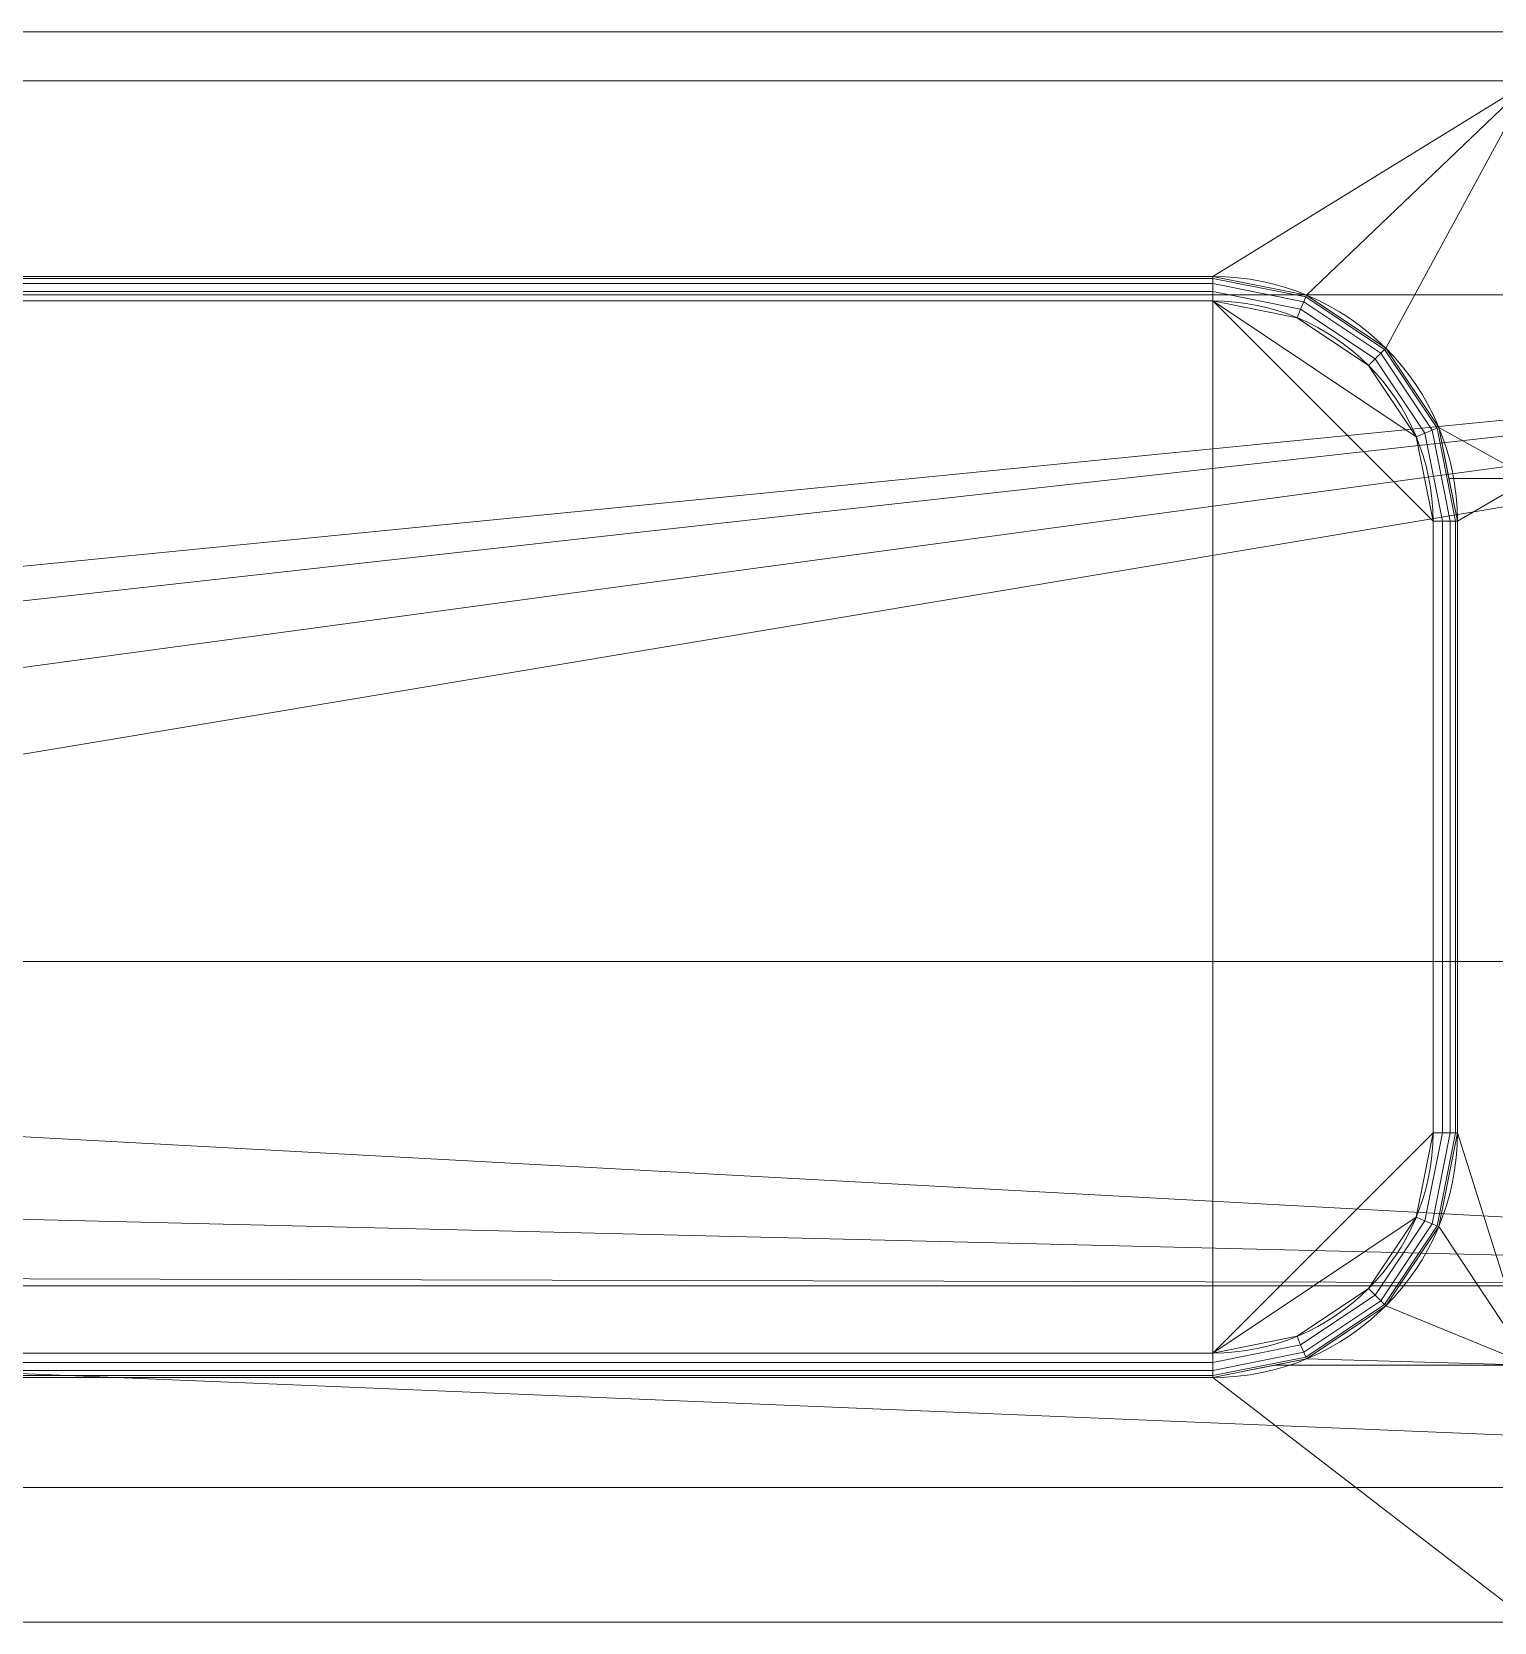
# Model space of a CAD drawing. Header units: millimetres. Extents: x 0 to 1550, y -55 to 90.
# Drawn here: x 499.7 to 559.5, y 0 to 65 of the extents above; entities that cross this region are included whole.
import ezdxf

# ---------------------------------------------------------------- set-up
doc = ezdxf.new("R2010")
doc.units = ezdxf.units.MM
doc.layers.add('1', color=7, linetype='Continuous', true_color=0xffffff)

# ---------------------------------------------------------------- blocks, each defined once
blk = doc.blocks.new('UG_SURFACE_001')
at = {"layer": '1', "color": 252, "linetype": 'Continuous', "lineweight": 18}
for points in [[(611.750007, 64.999998), (611.750007, 54.249998), (358.249992, 54.249998), (358.249992, 64.999998)], [(611.750007, 64.999998), (358.249992, 64.999998), (456.750005, 64.999998, 25), (560.99999, 64.999998, 25)], [(456.750005, 64.999998, 25), (456.750005, 63.000001, 25), (560.99999, 63.000001, 25), (560.99999, 64.999998, 25)], [(469.999999, 55, 25), (547.999978, 55, 25), (560.99999, 63.000001, 25), (456.750005, 63.000001, 25)], [(547.999978, 55, 25), (551.826835, 54.238796, 25), (560.99999, 63.000001, 25)], [(551.826835, 54.238796, 25), (555.071056, 52.071068, 25), (560.99999, 63.000001, 25)], [(560.99999, 46.750002, 25), (560.99999, 63.000001, 25), (555.071056, 52.071068, 25), (557.238817, 48.826836, 25)], [(469.999999, 55, 11), (547.999978, 55, 11), (547.999978, 55, 25), (469.999999, 55, 25)], [(469.999999, 54.923881, 10.617317), (547.999978, 54.923881, 10.617317), (547.999978, 55, 11), (469.999999, 55, 11)], [(469.999999, 54.707106, 10.292893), (547.999978, 54.707106, 10.292893), (547.999978, 54.923881, 10.617317), (469.999999, 54.923881, 10.617317)], [(469.999999, 54.382682, 10.07612), (547.999978, 54.382682, 10.07612), (547.999978, 54.707106, 10.292893), (469.999999, 54.707106, 10.292893)], [(547.999978, 55, 25), (547.999978, 55, 11), (551.826835, 54.238796, 11), (551.826835, 54.238796, 25)], [(551.826835, 54.238796, 11), (547.999978, 55, 11), (547.999978, 54.923881, 10.617317), (551.797688, 54.16847, 10.617317)], [(551.797688, 54.16847, 10.617317), (547.999978, 54.923881, 10.617317), (547.999978, 54.707106, 10.292893), (551.714778, 53.968199, 10.292893)], [(551.714778, 53.968199, 10.292893), (547.999978, 54.707106, 10.292893), (547.999978, 54.382682, 10.07612), (551.590621, 53.668469, 10.07612)], [(358.249992, 54.249998), (611.750007, 54.249998), (441.306591, 37.431523)], [(446.249992, 35.825316), (441.306591, 37.431523), (611.750007, 54.249998)], [(611.750007, 54.249998), (450.1127, 32.347314), (446.249992, 35.825316)], [(611.750007, 54.249998), (452.226847, 27.598897), (450.1127, 32.347314)], [(611.750007, 54.249998), (611.750007, 27.000001), (452.226847, 27.000001), (452.226847, 27.598897)], [(469.999999, 54.000001, 10), (547.999978, 54.000001, 10), (547.999978, 54.382682, 10.07612), (469.999999, 54.382682, 10.07612)], [(547.999978, 54.000001, 10), (469.999999, 54.000001, 10), (469.999999, 11, 10), (547.999978, 11, 10)], [(551.590621, 53.668469, 10.07612), (547.999978, 54.382682, 10.07612), (547.999978, 54.000001, 10), (551.444173, 53.314917, 10)], [(547.999978, 54.000001, 10), (556.999981, 45.000002, 10), (556.314945, 48.444152, 10)], [(547.999978, 54.000001, 10), (547.999978, 11, 10), (556.999981, 20, 10), (556.999981, 45.000002, 10)], [(556.314945, 48.444152, 10), (554.363966, 51.36396, 10), (551.444173, 53.314917, 10), (547.999978, 54.000001, 10)], [(554.863989, 51.863961, 10.292893), (551.714778, 53.968199, 10.292893), (551.590621, 53.668469, 10.07612), (554.634571, 51.634558, 10.07612)], [(555.017233, 52.017242, 10.617317), (551.797688, 54.16847, 10.617317), (551.714778, 53.968199, 10.292893), (554.863989, 51.863961, 10.292893)], [(555.071056, 52.071068, 11), (551.826835, 54.238796, 11), (551.797688, 54.16847, 10.617317), (555.017233, 52.017242, 10.617317)], [(551.826835, 54.238796, 25), (551.826835, 54.238796, 11), (555.071056, 52.071068, 11), (555.071056, 52.071068, 25)], [(554.634571, 51.634558, 10.07612), (551.590621, 53.668469, 10.07612), (551.444173, 53.314917, 10), (554.363966, 51.36396, 10)], [(557.168484, 48.797704, 10.617317), (555.017233, 52.017242, 10.617317), (554.863989, 51.863961, 10.292893), (556.968212, 48.71475, 10.292893)], [(557.238817, 48.826836, 11), (555.071056, 52.071068, 11), (555.017233, 52.017242, 10.617317), (557.168484, 48.797704, 10.617317)], [(555.071056, 52.071068, 25), (555.071056, 52.071068, 11), (557.238817, 48.826836, 11), (557.238817, 48.826836, 25)], [(556.66846, 48.590597, 10.07612), (554.634571, 51.634558, 10.07612), (554.363966, 51.36396, 10), (556.314945, 48.444152, 10)], [(556.968212, 48.71475, 10.292893), (554.863989, 51.863961, 10.292893), (554.634571, 51.634558, 10.07612), (556.66846, 48.590597, 10.07612)], [(557.923853, 45.000002, 10.617317), (557.168484, 48.797704, 10.617317), (556.968212, 48.71475, 10.292893), (557.707131, 45.000002, 10.292893)], [(558.000028, 45.000002, 11), (557.238817, 48.826836, 11), (557.168484, 48.797704, 10.617317), (557.923853, 45.000002, 10.617317)], [(557.238817, 48.826836, 25), (557.651877, 46.750002, 25), (560.99999, 46.750002, 25)], [(557.651877, 46.750002, 25), (557.238817, 48.826836, 25), (557.238817, 48.826836, 11), (558.000028, 45.000002, 11)], [(557.382703, 45.000002, 10.07612), (556.66846, 48.590597, 10.07612), (556.314945, 48.444152, 10), (556.999981, 45.000002, 10)], [(557.707131, 45.000002, 10.292893), (556.968212, 48.71475, 10.292893), (556.66846, 48.590597, 10.07612), (557.382703, 45.000002, 10.07612)], [(560.99999, 46.750002, 25), (557.651877, 46.750002, 25), (558.000028, 45.000002, 25)], [(558.000028, 45.000002, 11), (558.000028, 45.000002, 25), (557.651877, 46.750002, 25)], [(560.99999, 10.5, 25), (560.99999, 46.750002, 25), (558.000028, 45.000002, 25), (558.000028, 20, 25)], [(556.999981, 45.000002, 10), (556.999981, 20, 10), (557.382703, 20, 10.07612), (557.382703, 45.000002, 10.07612)], [(557.382703, 45.000002, 10.07612), (557.382703, 20, 10.07612), (557.707131, 20, 10.292893), (557.707131, 45.000002, 10.292893)], [(557.707131, 45.000002, 10.292893), (557.707131, 20, 10.292893), (557.923853, 20, 10.617317), (557.923853, 45.000002, 10.617317)], [(557.923853, 45.000002, 10.617317), (557.923853, 20, 10.617317), (558.000028, 20, 11), (558.000028, 45.000002, 11)], [(558.000028, 45.000002, 11), (558.000028, 20, 11), (558.000028, 20, 25), (558.000028, 45.000002, 25)], [(452.226847, 22.401104), (452.226847, 27.000001), (611.750007, 27.000001), (611.750007, 13.75)], [(611.750007, 13.75), (450.1127, 17.652685), (452.226847, 22.401104)], [(556.314945, 16.555849, 10), (556.999981, 20, 10), (547.999978, 11, 10)], [(556.66846, 16.409403, 10.07612), (557.382703, 20, 10.07612), (556.999981, 20, 10), (556.314945, 16.555849, 10)], [(556.968212, 16.285252, 10.292893), (557.707131, 20, 10.292893), (557.382703, 20, 10.07612), (556.66846, 16.409403, 10.07612)], [(557.168484, 16.202295, 10.617317), (557.923853, 20, 10.617317), (557.707131, 20, 10.292893), (556.968212, 16.285252, 10.292893)], [(557.238817, 16.173165, 11), (558.000028, 20, 11), (557.923853, 20, 10.617317), (557.168484, 16.202295, 10.617317)], [(558.000028, 20, 25), (557.238817, 16.173165, 25), (560.99999, 10.5, 25)], [(558.000028, 20, 25), (558.000028, 20, 11), (557.238817, 16.173165, 11), (557.238817, 16.173165, 25)], [(446.249992, 14.174682), (450.1127, 17.652685), (611.750007, 13.75)], [(547.999978, 11, 10), (551.444173, 11.685085, 10), (554.363966, 13.636039, 10), (556.314945, 16.555849, 10)], [(554.634571, 13.365441, 10.07612), (556.66846, 16.409403, 10.07612), (556.314945, 16.555849, 10), (554.363966, 13.636039, 10)], [(554.863989, 13.136039, 10.292893), (556.968212, 16.285252, 10.292893), (556.66846, 16.409403, 10.07612), (554.634571, 13.365441, 10.07612)], [(555.017233, 12.982758, 10.617317), (557.168484, 16.202295, 10.617317), (556.968212, 16.285252, 10.292893), (554.863989, 13.136039, 10.292893)], [(555.071056, 12.928932, 11), (557.238817, 16.173165, 11), (557.168484, 16.202295, 10.617317), (555.017233, 12.982758, 10.617317)], [(557.238817, 16.173165, 25), (555.071056, 12.928932, 25), (560.99999, 10.5, 25)], [(557.238817, 16.173165, 25), (557.238817, 16.173165, 11), (555.071056, 12.928932, 11), (555.071056, 12.928932, 25)], [(441.306591, 12.568477), (444.942951, 13.75), (611.750007, 13.75), (611.750007, 5.5)], [(611.750007, 13.75), (444.942951, 13.75), (446.249992, 14.174682)], [(551.590621, 11.331531, 10.07612), (554.634571, 13.365441, 10.07612), (554.363966, 13.636039, 10), (551.444173, 11.685085, 10)], [(551.714778, 11.031803, 10.292893), (554.863989, 13.136039, 10.292893), (554.634571, 13.365441, 10.07612), (551.590621, 11.331531, 10.07612)], [(551.797688, 10.831531, 10.617317), (555.017233, 12.982758, 10.617317), (554.863989, 13.136039, 10.292893), (551.714778, 11.031803, 10.292893)], [(441.306591, 12.568477), (611.750007, 5.5), (358.249992, 5.5)], [(551.826835, 10.761205, 11), (555.071056, 12.928932, 11), (555.017233, 12.982758, 10.617317), (551.797688, 10.831531, 10.617317)], [(560.99999, 10.5, 25), (555.071056, 12.928932, 25), (551.826835, 10.761205, 25)], [(555.071056, 12.928932, 25), (555.071056, 12.928932, 11), (551.826835, 10.761205, 11), (551.826835, 10.761205, 25)], [(547.999978, 10.617317, 10.07612), (551.590621, 11.331531, 10.07612), (551.444173, 11.685085, 10), (547.999978, 11, 10)], [(547.999978, 10.292893, 10.292893), (551.714778, 11.031803, 10.292893), (551.590621, 11.331531, 10.07612), (547.999978, 10.617317, 10.07612)], [(469.999999, 10.617317, 10.07612), (547.999978, 10.617317, 10.07612), (547.999978, 11, 10), (469.999999, 11, 10)], [(469.999999, 10.292893, 10.292893), (547.999978, 10.292893, 10.292893), (547.999978, 10.617317, 10.07612), (469.999999, 10.617317, 10.07612)], [(547.999978, 10.07612, 10.617317), (551.797688, 10.831531, 10.617317), (551.714778, 11.031803, 10.292893), (547.999978, 10.292893, 10.292893)], [(547.999978, 10, 11), (551.826835, 10.761205, 11), (551.797688, 10.831531, 10.617317), (547.999978, 10.07612, 10.617317)], [(551.826835, 10.761205, 11), (547.999978, 10, 11), (547.999978, 10, 25), (550.513685, 10.5, 25)], [(560.99999, 0, 25), (560.99999, 10.5, 25), (550.513685, 10.5, 25), (547.999978, 10, 25)], [(551.826835, 10.761205, 25), (550.513685, 10.5, 25), (560.99999, 10.5, 25)], [(550.513685, 10.5, 25), (551.826835, 10.761205, 25), (551.826835, 10.761205, 11)], [(456.750005, 0, 25), (560.99999, 0, 25), (547.999978, 10, 25), (469.999999, 10, 25)], [(469.999999, 10.07612, 10.617317), (547.999978, 10.07612, 10.617317), (547.999978, 10.292893, 10.292893), (469.999999, 10.292893, 10.292893)], [(469.999999, 10, 11), (547.999978, 10, 11), (547.999978, 10.07612, 10.617317), (469.999999, 10.07612, 10.617317)], [(547.999978, 10, 11), (469.999999, 10, 11), (469.999999, 10, 25), (547.999978, 10, 25)], [(358.249992, 5.5), (611.750007, 5.5), (611.750007, 0), (358.249992, 0)], [(358.249992, 0), (611.750007, 0), (560.99999, 0, 25), (456.750005, 0, 25)]]:
    blk.add_3dface(points, dxfattribs=at)
blk = doc.blocks.new('fiksator_0601-01_BODY')
at = {"layer": '1', "color": 252, "linetype": 'Continuous', "lineweight": 18}
for p, q in [((750, 65), (140, 65)), ((140, 65, 25), (750, 65, 25)), ((470, 55, 25), (548, 55, 25)), ((470, 55, 11), (548, 55, 11)), ((548, 55, 11), (548, 55, 25)), ((548, 54, 10), (470, 54, 10)), ((557, 20, 10), (557, 45, 10)), ((558, 45, 25), (558, 20, 25)), ((558, 45, 25), (558, 45, 11)), ((558, 45, 11), (558, 20, 11)), ((558, 20, 11), (558, 20, 25)), ((470, 11, 10), (548, 11, 10)), ((470, 10, 25), (548, 10, 25)), ((548, 10, 11), (470, 10, 11)), ((548, 10, 25), (548, 10, 11)), ((0, 0), (1550, 0)), ((1410, 0, 25), (140, 0, 25))]:
    blk.add_line(p, q, dxfattribs=at)
at = {"layer": '1', "color": 252, "linetype": 'Continuous', "lineweight": 18, "extrusion": (0, 0, -1)}
for centre, start, end in [((-548, 45, -25), 90, 180), ((-548, 45, -11), 90, 180), ((-548, 20, -11), 180, 270), ((-548, 20, -25), 180, 270)]:
    blk.add_arc(centre, 10, start, end, dxfattribs=at)
at = {"layer": '1', "color": 252, "linetype": 'Continuous', "lineweight": 18, "extrusion": (1, 0, 0)}
for centre, start, end in [((54, 11, 548), 270, 0), ((11, 11, 548), 180, 270)]:
    blk.add_arc(centre, 1, start, end, dxfattribs=at)
at = {"layer": '1', "color": 252, "linetype": 'Continuous', "lineweight": 18}
for centre, start, end in [((548, 45, 10), 0, 90), ((548, 20, 10), 270, 0)]:
    blk.add_arc(centre, 9, start, end, dxfattribs=at)
at = {"layer": '1', "color": 252, "linetype": 'Continuous', "lineweight": 18, "extrusion": (0, -1, 0)}
for centre in [(557, 11, -45), (557, 11, -20)]:
    blk.add_arc(centre, 1, 270, 0, dxfattribs=at)
at = {"layer": '1', "color": 252, "linetype": 'Continuous', "lineweight": 18}
blk.add_blockref('UG_SURFACE_001', (0, 0), dxfattribs=at)

msp = doc.modelspace()

# ---------------------------------------------------------------- block references
at = {"layer": '1', "color": 3, "linetype": 'Continuous', "lineweight": 18}
msp.add_blockref('fiksator_0601-01_BODY', (0, 0), dxfattribs=at)

doc.saveas('drawing.dxf')
